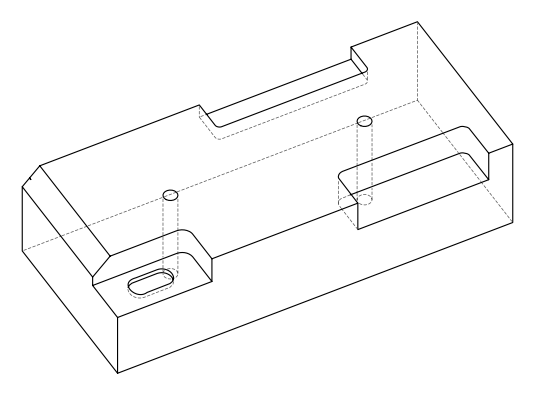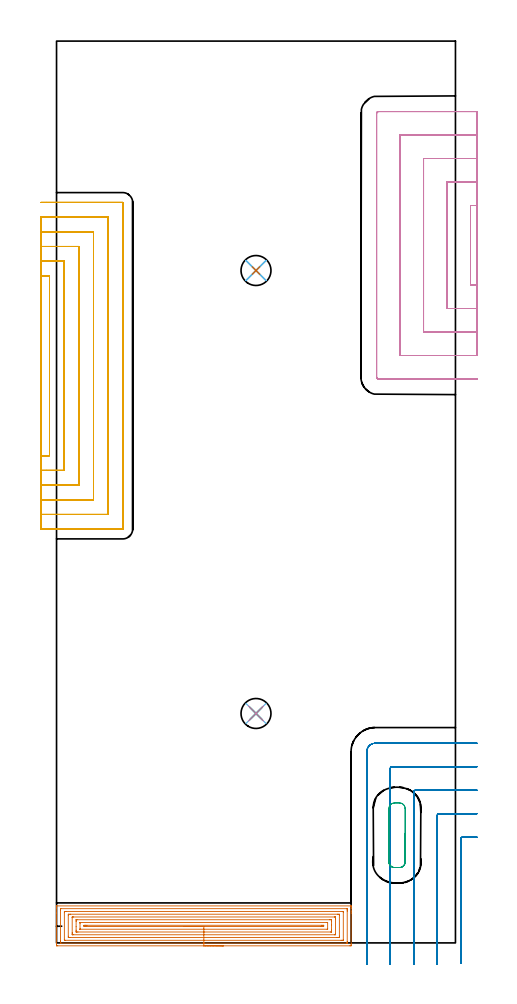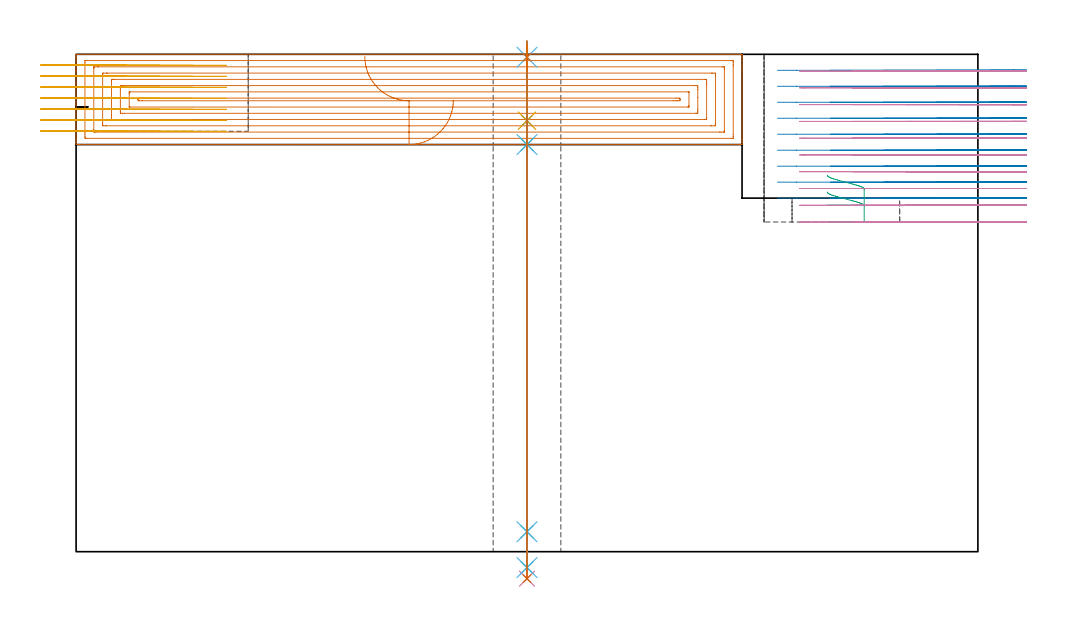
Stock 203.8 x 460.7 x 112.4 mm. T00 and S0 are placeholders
(PLAN: 13 operations, 9 tool changes, 87.4 min)
(1 AREA_MILL | FG_CHAMFER_SURFACE | UGT0205_001 | 9.87 min | 32965 mm3)
(2 MILL_CORNER_NOTCH_RECTANGULAR | CORNER_NOTCH_RECTANGULAR | NXT0201_012 | Follow Part, ap 4, ae 75% | 12.07 min | 187865 mm3)
(3 MILL_RECTANGULAR_POCKET | POCKET_RECTANGULAR_STRAIGHT | NXT0201_012 | Follow Part, ap 4, ae 75% | 0.53 min | 5872 mm3)
(4 MILL_SLOT | SLOT_PARTIAL_RECTANGULAR | NXT0201_012 | Follow Part, ap 4, ae 75% | 29.16 min | 278102 mm3)
(5 MILL_SLOT_1 | SLOT_PARTIAL_RECTANGULAR_1 | NXT0201_013 | Follow Part, ap 2.5, ae 75% | 33.46 min | 119510 mm3)
(6 SPOT_DRILL | STEP1HOLE | NXT0321_9005460120000 | 0.03 min | 16 mm3)
(7 SPOT_DRILL_1 | STEP1HOLE_1 | NXT0321_9005460120000 | 0.03 min | 11 mm3)
(8 DRILL_BLIND_HOLE_INTO_CENTER | STEP1HOLE | NXT0301_127 | 0.07 min | 1088 mm3)
(9 GUN_DRILL_THROUGH_HOLE | STEP1HOLE | UGT0307_006 | 0.55 min | 6229 mm3)
(10 DRILL_TO_ENLARGE_THROUGH_HOLE | STEP1HOLE | UGT0301_283 | 0.48 min | 13297 mm3)
(11 DRILL_BLIND_HOLE_INTO_CENTER_1 | STEP1HOLE_1 | NXT0301_127 | 0.07 min | 1067 mm3)
(12 GUN_DRILL_THROUGH_HOLE_1 | STEP1HOLE_1 | UGT0307_006 | 0.55 min | 6198 mm3)
(13 DRILL_TO_ENLARGE_THROUGH_HOLE_1 | STEP1HOLE_1 | UGT0301_283 | 0.48 min | 13299 mm3)
(TOOL UGT0205_001 | Chamfer Mill 20 x 3 x 45 deg. | D20 FL50 Z2)
(TOOL NXT0201_012 | ENDMILL 16mm [2P460-1600-NA 1630] | D16 FL38 Z6)
(TOOL NXT0201_013 | ENDMILL 10mm | D10 FL30 Z4)
(TOOL NXT0321_9005460120000 | NC Spot Drill, 142deg, 12mm, Carbide, Uncoated | D12 PA142 FL30 Z2)
(TOOL NXT0301_127 | Carbide Drill 10mm [861.1-1000-030A1-GP GC34] | D10 PA150 FL31.2 Z2)
(TOOL UGT0307_006 | Gun Drill 9 mm | D9 PA130 FL24 Z1)
(TOOL UGT0301_283 | Twist Drill 15.3 mm | D15.3 PA118 FL120 Z2)
(OP 1 AREA_MILL)
G17 G21 G94 G90
T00 M6
G54
G17 G0 G90 X85.25 Y-1.5 S1061 M3
G43 Z122.4 H0
Z102.
G94 G1 X85.212 Z101.128 F250.
X85.098 Z100.264
X84.909 Z99.412
X84.647 Z98.58
X84.313 Z97.774
X83.91 Z97.
X83.441 Z96.264
X82.91 Z95.572
X82.321 Z94.929
X81.678 Z94.34
X80.986 Z93.808
X80.25 Z93.34
X79.476 Z92.937
X78.67 Z92.603
X77.838 Z92.341
X76.986 Z92.152
X76.122 Z92.038
X75.25 Z92.
X0.623
X0.142 Y-1.495 Z92.003
X0.009 Y-1.492 Z92.006
X0.004 Y-1.019 Z92.478
X0. Y-0.403 Z93.095
Y15.152 Z108.648
Y17.536 Z111.031
Y18.233 Z111.733
Y18.521 Z112.02
X0.007 Y18.885 Z112.376
X0.009 Y18.897 Z112.388
X0.176 Y18.9 Z112.4
X150.323
X150.491 Y18.897 Z112.388
X150.493 Y18.885 Z112.376
X150.5 Y18.52 Z112.02
Y18.233 Z111.733
Y17.536 Z111.031
Y16.303 Z109.8
Y15.768 Z109.263
Y15.152 Z108.648
Y-0.403 Z93.094
X150.495 Y-1.019 Z92.478
X150.491 Y-1.492 Z92.006
X150.358 Y-1.495 Z92.003
X149.877 Y-1.5 Z92.
X75.25
Y-0.086 Z93.414
X2.36 Y-0.085 Z93.415
X2.021 Y-0.079 Z93.421
X2.01 Y0.031 Z93.531
X2.003 Y0.268 Z93.768
X2.001 Y0.748 Z94.248
X2. Y1.154 Z94.654
Y16.652 Z110.152
X2.001 Y17.057 Z110.557
X2.009 Y17.463 Z110.963
X2.012 Y17.48 Z110.98
X2.017 Y17.482 Z110.982
X2.042 Y17.484 Z110.984
X2.095 Y17.485 Z110.985
X2.2 Y17.486 Z110.986
X148.14 Y17.485 Z110.985
X148.479 Y17.479 Z110.979
X148.49 Y17.369 Z110.869
X148.497 Y17.132 Z110.632
X148.499 Y16.652 Z110.152
X148.5 Y16.246 Z109.746
Y0.748 Z94.248
X148.499 Y0.343 Z93.843
X148.491 Y-0.064 Z93.436
X148.488 Y-0.08 Z93.42
X148.483 Y-0.082 Z93.418
X148.458 Y-0.084 Z93.416
X148.405 Y-0.085 Z93.415
X148.3 Y-0.086 Z93.414
X75.25
Y1.328 Z94.828
X4.504 Y1.329 Z94.829
X4.198 Y1.331 Z94.831
X4.096 Y1.332 Z94.832
X4.023 Y1.335 Z94.835
X4.01 Y1.436 Z94.936
X4.004 Y1.632 Z95.132
X4.001 Y1.827 Z95.327
Y15.768 Z109.268
X4.003 Y15.962 Z109.462
X4.01 Y16.029 Z109.529
X4.016 Y16.065 Z109.565
X4.046 Y16.066 Z109.566
X4.198 Y16.069 Z109.569
X4.786 Y16.071 Z109.571
X5.092
X145.996
X146.302 Y16.069 Z109.569
X146.404 Y16.068 Z109.568
X146.477 Y16.065 Z109.565
X146.49 Y15.964 Z109.464
X146.495 Y15.768 Z109.268
X146.499 Y15.573 Z109.073
Y1.632 Z95.132
X146.497 Y1.438 Z94.938
X146.49 Y1.371 Z94.871
X146.484 Y1.335 Z94.835
X146.454 Y1.334 Z94.834
X146.302 Y1.331 Z94.831
X145.714 Y1.329 Z94.829
X145.408 Y1.328 Z94.828
X75.25
Y2.743 Z96.243
X6.879
X6.648 Y2.744 Z96.244
X6.127 Y2.75 Z96.25
X6.01 Y2.756 Z96.256
X6.006 Y2.961 Z96.461
X6. Y3.385 Z96.885
Y13.987 Z107.487
X6.006 Y14.436 Z107.936
X6.01 Y14.646 Z108.146
X6.223 Y14.651 Z108.151
X6.879 Y14.656 Z108.156
X7.11 Y14.657 Z108.157
X143.621
X143.852 Y14.656 Z108.156
X144.373 Y14.65 Z108.15
X144.49 Y14.644 Z108.144
X144.494 Y14.439 Z107.939
X144.5 Y14.016 Z107.516
Y3.413 Z96.913
X144.494 Y2.964 Z96.464
X144.49 Y2.753 Z96.253
X144.277 Y2.749 Z96.249
X143.621 Y2.744 Z96.244
X143.39 Y2.743 Z96.243
X75.25
Y4.157 Z97.657
X8.54
X8.287 Y4.159 Z97.659
X8.118 Y4.163 Z97.663
X8.009 Y4.167 Z97.667
X8.007 Y4.189 Z97.689
X8.003 Y4.282 Z97.782
X8. Y4.941 Z98.441
Y5.166 Z98.666
Y12.893 Z106.393
X8.003 Y13.118 Z106.618
X8.006 Y13.2 Z106.7
X8.009 Y13.234 Z106.734
X8.16 Y13.238 Z106.738
X8.413 Y13.242 Z106.742
X8.54 Y13.243 Z106.743
X141.96
X142.213 Y13.241 Z106.741
X142.382 Y13.237 Z106.737
X142.491 Y13.233 Z106.733
X142.493 Y13.211 Z106.711
X142.496 Y13.118 Z106.618
X142.5 Y12.459 Z105.959
Y12.234 Z105.734
Y4.507 Z98.007
X142.497 Y4.282 Z97.782
X142.494 Y4.2 Z97.7
X142.491 Y4.166 Z97.666
X142.34 Y4.162 Z97.662
X142.087 Y4.158 Z97.658
X141.96 Y4.157 Z97.657
X75.25
Y5.571 Z99.071
X10.938
X10.454 Y5.573 Z99.073
X10.039 Y5.577 Z99.077
X10.01 Y5.579 Z99.079
X10.004 Y5.611 Z99.111
X10.001 Y6.049 Z99.549
X10. Y6.498 Z99.998
Y8.266 Z101.766
Y10.916 Z104.416
X10.002 Y11.351 Z104.851
X10.006 Y11.794 Z105.294
X10.011 Y11.822 Z105.322
X10.032 Y11.824 Z105.324
X10.092 Y11.827 Z105.327
X10.213 Y11.828 Z105.328
X10.454 Y11.829 Z105.329
X139.562
X140.046 Y11.827 Z105.327
X140.461 Y11.823 Z105.323
X140.49 Y11.821 Z105.321
X140.496 Y11.789 Z105.289
X140.499 Y11.351 Z104.851
X140.5 Y10.902 Z104.402
Y9.134 Z102.634
Y6.484 Z99.984
X140.498 Y6.049 Z99.549
X140.494 Y5.606 Z99.106
X140.489 Y5.578 Z99.078
X140.468 Y5.576 Z99.076
X140.408 Y5.573 Z99.073
X140.287 Y5.572 Z99.072
X140.046 Y5.571 Z99.071
X75.25
Y6.985 Z100.485
X12.188 Y6.986 Z100.486
X12.047 Y6.99 Z100.49
X12.017 Y6.992 Z100.492
X12.01 Y7.007 Z100.507
X12.003 Y7.033 Z100.533
X12.001 Y7.06 Z100.56
Y10.062 Z103.562
X12.003 Y10.221 Z103.721
X12.009 Y10.348 Z103.848
X12.015 Y10.409 Z103.909
X12.033 Y10.41 Z103.91
X12.242 Y10.414 Z103.914
X138.312
X138.453 Y10.41 Z103.91
X138.483 Y10.408 Z103.908
X138.49 Y10.393 Z103.893
X138.497 Y10.367 Z103.867
X138.499 Y10.34 Z103.84
Y7.338 Z100.838
X138.497 Y7.179 Z100.679
X138.491 Y7.052 Z100.552
X138.485 Y6.991 Z100.491
X138.467 Y6.99 Z100.49
X138.258 Y6.986 Z100.486
X75.25 Y6.985 Z100.485
Y8.4 Z101.9
X14.923
X14.33 Y8.402 Z101.902
X14.029 Y8.407 Z101.907
X14.003 Y8.7 Z102.2
X14.002 Y8.727 Z102.227
X14.029 Y8.993 Z102.493
X14.621 Y8.999 Z102.499
X14.923 Y9. Z102.5
X15.513
X135.577
X136.17 Y8.998 Z102.498
X136.471 Y8.993 Z102.493
X136.497 Y8.7 Z102.2
X136.498 Y8.673 Z102.173
X136.471 Y8.407 Z101.907
X135.879 Y8.401 Z101.901
X135.577 Y8.4 Z101.9
X134.987 Y8.399 Z101.899
X75.25 Y8.4 Z101.9
X74.378 Z101.938
X73.513 Z102.051
X72.662 Z102.24
X71.83 Z102.503
X71.024 Z102.836
X70.25 Z103.239
X69.514 Z103.708
X68.822 Z104.239
X68.179 Z104.828
X67.59 Z105.472
X67.058 Z106.164
X66.59 Z106.9
X66.187 Z107.673
X65.853 Z108.479
X65.591 Z109.311
X65.402 Z110.163
X65.288 Z111.028
X65.25 Z111.9
G0 Z122.4
M5
M2
(OP 2 MILL_CORNER_NOTCH_RECTANGULAR)
G17 G21 G94 G90
T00 M6
G54
G17 G0 G90 X214.8 Y54. S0 M3
G43 Z122.4 H1
Z108.789
G94 G1 X211.8 F250.
X207.295 F500.
G3 X206.5 Y53.205 R0.8
G1 Y-7.531
Y-10.531 F250.
G0 Z122.4
X214.8 Y66.
Z108.789
G1 X211.8
X195.295 F500.
G3 X194.5 Y65.205 R0.8
G1 Y-7.746
X194.499 Y-8.
X194.478 Y-11. F250.
G0 Z122.4
X214.8 Y78.
Z108.789
G1 X211.8
X183.295 F500.
G3 X182.5 Y77.205 R0.8
G1 Y-7.746
G2 X182.499 Y-8. R24.
G1 X182.467 Y-11. F250.
G0 Z122.4
X214.8 Y90.
Z108.789
G1 X211.8
X171.296 F500.
G3 X170.5 Y89.204 R0.8
G1 Y-7.746
G2 X170.497 Y-8. R12.
G1 X170.434 Y-10.999 F250.
G0 Z122.4
X214.8 Y102.
Z108.789
G1 X211.8
X162.8 F500.
G3 X158.5 Y97.7 R4.3
G1 Y-7.746
Y-10.746 F250.
G0 Z122.4
X214.8 Y54.
Z105.178
G1 X211.8
X207.295 F500.
G3 X206.5 Y53.205 R0.8
G1 Y-7.531
Y-10.531 F250.
G0 Z122.4
X214.8 Y66.
Z105.178
G1 X211.8
X195.295 F500.
G3 X194.5 Y65.205 R0.8
G1 Y-7.746
X194.499 Y-8.
X194.478 Y-11. F250.
G0 Z122.4
X214.8 Y78.
Z105.178
G1 X211.8
X183.295 F500.
G3 X182.5 Y77.205 R0.8
G1 Y-7.746
G2 X182.499 Y-8. R24.
G1 X182.467 Y-11. F250.
G0 Z122.4
X214.8 Y90.
Z105.178
G1 X211.8
X171.296 F500.
G3 X170.5 Y89.205 R0.8
G1 Y-7.746
G2 X170.497 Y-8. R12.
G1 X170.434 Y-10.999 F250.
G0 Z122.4
X214.8 Y102.
Z105.178
G1 X211.8
X162.8 F500.
G3 X158.5 Y97.7 R4.3
G1 Y-7.746
Y-10.746 F250.
G0 Z122.4
X214.8 Y54.
Z101.567
G1 X211.8
X207.295 F500.
G3 X206.5 Y53.205 R0.8
G1 Y-7.531
Y-10.531 F250.
G0 Z122.4
X214.8 Y66.
Z101.567
G1 X211.8
X195.295 F500.
G3 X194.5 Y65.205 R0.8
G1 Y-7.746
X194.499 Y-8.
X194.478 Y-11. F250.
G0 Z122.4
X214.8 Y78.
Z101.567
G1 X211.8
X183.295 F500.
G3 X182.5 Y77.205 R0.8
G1 Y-7.746
G2 X182.499 Y-8. R24.
G1 X182.467 Y-11. F250.
G0 Z122.4
X214.8 Y90.
Z101.567
G1 X211.8
X171.296 F500.
G3 X170.5 Y89.204 R0.8
G1 Y-7.746
G2 X170.497 Y-8. R12.
G1 X170.434 Y-10.999 F250.
G0 Z122.4
X214.8 Y102.
Z101.567
G1 X211.8
X162.8 F500.
G3 X158.5 Y97.7 R4.3
G1 Y-7.746
Y-10.746 F250.
G0 Z122.4
X214.8 Y54.
Z97.956
G1 X211.8
X207.295 F500.
G3 X206.5 Y53.205 R0.8
G1 Y-7.531
Y-10.531 F250.
G0 Z122.4
X214.8 Y66.
Z97.956
G1 X211.8
X195.295 F500.
G3 X194.5 Y65.205 R0.8
G1 Y-8.
Y-11. F250.
G0 Z122.4
X214.8 Y78.
Z97.956
G1 X211.8
X183.295 F500.
G3 X182.5 Y77.205 R0.8
G1 Y-8.
Y-11. F250.
G0 Z122.4
X214.8 Y90.
Z97.956
G1 X211.8
X171.296 F500.
G3 X170.5 Y89.204 R0.8
G1 Y-8.
Y-11. F250.
G0 Z122.4
X214.8 Y102.
Z97.956
G1 X211.8
X162.8 F500.
G3 X158.5 Y97.7 R4.3
G1 Y-8.
Y-11. F250.
G0 Z122.4
X214.8 Y54.
Z94.344
G1 X211.8
X207.295 F500.
G3 X206.5 Y53.205 R0.8
G1 Y-7.531
Y-10.531 F250.
G0 Z122.4
X214.8 Y66.
Z94.344
G1 X211.8
X195.295 F500.
G3 X194.5 Y65.205 R0.8
G1 Y-8.
Y-11. F250.
G0 Z122.4
X214.8 Y78.
Z94.344
G1 X211.8
X183.295 F500.
G3 X182.5 Y77.205 R0.8
G1 Y-8.
Y-11. F250.
G0 Z122.4
X214.8 Y90.
Z94.344
G1 X211.8
X171.296 F500.
G3 X170.5 Y89.204 R0.8
G1 Y-8.
Y-11. F250.
G0 Z122.4
X214.8 Y102.
Z94.344
G1 X211.8
X162.8 F500.
G3 X158.5 Y97.7 R4.3
G1 Y-8.
Y-11. F250.
G0 Z122.4
X214.8 Y54.
Z90.733
G1 X211.8
X207.295 F500.
G3 X206.5 Y53.205 R0.8
G1 Y-7.531
Y-10.531 F250.
G0 Z122.4
X214.8 Y66.
Z90.733
G1 X211.8
X195.295 F500.
G3 X194.5 Y65.205 R0.8
G1 Y-8.
Y-11. F250.
G0 Z122.4
X214.8 Y78.
Z90.733
G1 X211.8
X183.295 F500.
G3 X182.5 Y77.205 R0.8
G1 Y-8.
Y-11. F250.
G0 Z122.4
X214.8 Y90.
Z90.733
G1 X211.8
X171.296 F500.
G3 X170.5 Y89.204 R0.8
G1 Y-8.
Y-11. F250.
G0 Z122.4
X214.8 Y102.
Z90.733
G1 X211.8
X162.8 F500.
G3 X158.5 Y97.7 R4.3
G1 Y-8.
Y-11. F250.
G0 Z122.4
X214.8 Y54.
Z87.122
G1 X211.8
X207.295 F500.
G3 X206.5 Y53.205 R0.8
G1 Y-7.531
Y-10.531 F250.
G0 Z122.4
X214.8 Y66.
Z87.122
G1 X211.8
X195.295 F500.
G3 X194.5 Y65.205 R0.8
G1 Y-8.
Y-11. F250.
G0 Z122.4
X214.8 Y78.
Z87.122
G1 X211.8
X183.295 F500.
G3 X182.5 Y77.205 R0.8
G1 Y-8.
Y-11. F250.
G0 Z122.4
X214.8 Y90.
Z87.122
G1 X211.8
X171.296 F500.
G3 X170.5 Y89.204 R0.8
G1 Y-8.
Y-11. F250.
G0 Z122.4
X214.8 Y102.
Z87.122
G1 X211.8
X162.8 F500.
G3 X158.5 Y97.7 R4.3
G1 Y-8.
Y-11. F250.
G0 Z122.4
X214.8 Y54.
Z83.511
G1 X211.8
X207.295 F500.
G3 X206.5 Y53.205 R0.8
G1 Y-7.531
Y-10.531 F250.
G0 Z122.4
X214.8 Y66.
Z83.511
G1 X211.8
X195.295 F500.
G3 X194.5 Y65.205 R0.8
G1 Y-8.
Y-11. F250.
G0 Z122.4
X214.8 Y78.
Z83.511
G1 X211.8
X183.295 F500.
G3 X182.5 Y77.205 R0.8
G1 Y-8.
Y-11. F250.
G0 Z122.4
X214.8 Y90.
Z83.511
G1 X211.8
X171.296 F500.
G3 X170.5 Y89.204 R0.8
G1 Y-8.
Y-11. F250.
G0 Z122.4
X214.8 Y102.
Z83.511
G1 X211.8
X162.8 F500.
G3 X158.5 Y97.7 R4.3
G1 Y-8.
Y-11. F250.
G0 Z122.4
X214.8 Y54.
Z79.9
G1 X211.8
X207.295 F500.
G3 X206.5 Y53.205 R0.8
G1 Y-7.531
Y-10.531 F250.
G0 Z122.4
X214.8 Y66.
Z79.9
G1 X211.8
X195.295 F500.
G3 X194.5 Y65.205 R0.8
G1 Y-8.
Y-11. F250.
G0 Z122.4
X214.8 Y78.
Z79.9
G1 X211.8
X183.295 F500.
G3 X182.5 Y77.205 R0.8
G1 Y-8.
Y-11. F250.
G0 Z122.4
X214.8 Y90.
Z79.9
G1 X211.8
X171.296 F500.
G3 X170.5 Y89.204 R0.8
G1 Y-8.
Y-11. F250.
G0 Z122.4
X214.8 Y102.
Z79.9
G1 X211.8
X162.8 F500.
G3 X158.5 Y97.7 R4.3
G1 Y-8.
Y-11. F250.
G0 Z122.4
M5
M2
(OP 3 MILL_RECTANGULAR_POCKET)
G17 G21 G94 G90
T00 M6
G54
G17 G0 G90 X169.8 Y41.524 S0 M3
G43 Z122.4 H1
Z85.08
G94 G1 Y41.23 Z85.001 F250.
X169.865 Y40.766 Z84.876
X170.004 Y40.318 Z84.75
X170.213 Y39.899 Z84.624
X170.487 Y39.518 Z84.499
X170.818 Y39.187 Z84.373
X171.199 Y38.913 Z84.248
X171.618 Y38.704 Z84.122
X172.066 Y38.565 Z83.997
X172.53 Y38.5 Z83.871
X175.37 Z83.11
X175.834 Y38.565 Z82.984
X176.282 Y38.704 Z82.859
X176.701 Y38.913 Z82.733
X177.082 Y39.187 Z82.608
X177.413 Y39.518 Z82.482
X177.687 Y39.899 Z82.356
X177.896 Y40.318 Z82.231
X178.035 Y40.766 Z82.105
X178.1 Y41.23 Z81.98
Y41.4 Z81.934
Y55. Z78.29
Y68.6 F500.
G3 X175.2 Y71.5 R2.9
G1 X172.7
G3 X169.8 Y68.6 R2.9
G1 Y41.4
G3 X172.7 Y38.5 R2.9
G1 X175.2
G3 X178.1 Y41.4 R2.9
G1 Y55.
Y56.
G0 X169.8 Y41.524 Z81.29
G1 Y41.23 Z81.211 F250.
X169.865 Y40.766 Z81.086
X170.004 Y40.318 Z80.96
X170.213 Y39.899 Z80.834
X170.487 Y39.518 Z80.709
X170.818 Y39.187 Z80.583
X171.199 Y38.913 Z80.458
X171.618 Y38.704 Z80.332
X172.066 Y38.565 Z80.207
X172.53 Y38.5 Z80.081
X175.37 Z79.32
X175.834 Y38.565 Z79.194
X176.282 Y38.704 Z79.069
X176.701 Y38.913 Z78.943
X177.082 Y39.187 Z78.818
X177.413 Y39.518 Z78.692
X177.687 Y39.899 Z78.566
X177.896 Y40.318 Z78.441
X178.035 Y40.766 Z78.315
X178.1 Y41.23 Z78.19
Y41.4 Z78.144
Y55. Z74.5
Y68.6 F500.
G3 X175.2 Y71.5 R2.9
G1 X172.7
G3 X169.8 Y68.6 R2.9
G1 Y41.4
G3 X172.7 Y38.5 R2.9
G1 X175.2
G3 X178.1 Y41.4 R2.9
G1 Y55.
Y56.
G0 Z122.4
M5
M2
(OP 4 MILL_SLOT)
G17 G21 G94 G90
T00 M6
G54
G17 G0 G90 X214.8 Y376.699 S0 M3
G43 Z122.4 H1
Z108.61
G94 G1 X211.8 F250.
G2 X211.5 Y376.7 R48. F500.
G1 Y336.1
G2 X211.8 Y336.101 R48.
G1 X214.8 F250.
Y388.7
X211.8
X199.5 F500.
Y324.1
X211.8
X214.8 F250.
Y400.7
X211.8
X187.5 F500.
Y312.1
X211.8
X214.8 F250.
Y412.7
X211.8
X175.5 F500.
Y300.1
X211.8
X214.8 F250.
Y424.7
X211.8
X164.5 F500.
G3 X163.5 Y423.7 R1.
G1 Y289.1
G3 X164.5 Y288.1 R1.
G1 X211.8
X214.8 F250.
G0 Y376.699 Z104.82
G1 X211.8
G2 X211.5 Y376.7 R48. F500.
G1 Y336.1
G2 X211.8 Y336.101 R48.
G1 X214.8 F250.
Y388.7
X211.8
X199.5 F500.
Y324.1
X211.8
X214.8 F250.
Y400.7
X211.8
X187.5 F500.
Y312.1
X211.8
X214.8 F250.
Y412.7
X211.8
X175.5 F500.
Y300.1
X211.8
X214.8 F250.
Y424.7
X211.8
X164.5 F500.
G3 X163.5 Y423.7 R1.
G1 Y289.1
G3 X164.5 Y288.1 R1.
G1 X211.8
X214.8 F250.
G0 Y376.699 Z101.03
G1 X211.8
G2 X211.5 Y376.7 R48. F500.
G1 Y336.1
G2 X211.8 Y336.101 R48.
G1 X214.8 F250.
Y388.7
X211.8
X199.5 F500.
Y324.1
X211.8
X214.8 F250.
Y400.7
X211.8
X187.5 F500.
Y312.1
X211.8
X214.8 F250.
Y412.7
X211.8
X175.5 F500.
Y300.1
X211.8
X214.8 F250.
Y424.7
X211.8
X164.5 F500.
G3 X163.5 Y423.7 R1.
G1 Y289.1
G3 X164.5 Y288.1 R1.
G1 X211.8
X214.8 F250.
G0 Y376.699 Z97.24
G1 X211.8
G2 X211.5 Y376.7 R48. F500.
G1 Y336.1
G2 X211.8 Y336.101 R48.
G1 X214.8 F250.
Y388.7
X211.8
X199.5 F500.
Y324.1
X211.8
X214.8 F250.
Y400.7
X211.8
X187.5 F500.
Y312.1
X211.8
X214.8 F250.
Y412.7
X211.8
X175.5 F500.
Y300.1
X211.8
X214.8 F250.
Y424.7
X211.8
X164.5 F500.
G3 X163.5 Y423.7 R1.
G1 Y289.1
G3 X164.5 Y288.1 R1.
G1 X211.8
X214.8 F250.
G0 Y376.699 Z93.45
G1 X211.8
G2 X211.5 Y376.7 R48. F500.
G1 Y336.1
G2 X211.8 Y336.101 R48.
G1 X214.8 F250.
Y388.7
X211.8
X199.5 F500.
Y324.1
X211.8
X214.8 F250.
Y400.7
X211.8
X187.5 F500.
Y312.1
X211.8
X214.8 F250.
Y412.7
X211.8
X175.5 F500.
Y300.1
X211.8
X214.8 F250.
Y424.7
X211.8
X164.5 F500.
G3 X163.5 Y423.7 R1.
G1 Y289.1
G3 X164.5 Y288.1 R1.
G1 X211.8
X214.8 F250.
G0 Y376.699 Z89.66
G1 X211.8
G2 X211.5 Y376.7 R48. F500.
G1 Y336.1
G2 X211.8 Y336.101 R48.
G1 X214.8 F250.
Y388.7
X211.8
X199.5 F500.
Y324.1
X211.8
X214.8 F250.
Y400.7
X211.8
X187.5 F500.
Y312.1
X211.8
X214.8 F250.
Y412.7
X211.8
X175.5 F500.
Y300.1
X211.8
X214.8 F250.
Y424.7
X211.8
X164.5 F500.
G3 X163.5 Y423.7 R1.
G1 Y289.1
G3 X164.5 Y288.1 R1.
G1 X211.8
X214.8 F250.
G0 Y376.699 Z85.87
G1 X211.8
G2 X211.5 Y376.7 R48. F500.
G1 Y336.1
G2 X211.8 Y336.101 R48.
G1 X214.8 F250.
Y388.7
X211.8
X199.5 F500.
Y324.1
X211.8
X214.8 F250.
Y400.7
X211.8
X187.5 F500.
Y312.1
X211.8
X214.8 F250.
Y412.7
X211.8
X175.5 F500.
Y300.1
X211.8
X214.8 F250.
Y424.7
X211.8
X164.5 F500.
G3 X163.5 Y423.7 R1.
G1 Y289.1
G3 X164.5 Y288.1 R1.
G1 X211.8
X214.8 F250.
G0 Y376.699 Z82.08
G1 X211.8
G2 X211.5 Y376.7 R48. F500.
G1 Y336.1
G2 X211.8 Y336.101 R48.
G1 X214.8 F250.
Y388.7
X211.8
X199.5 F500.
Y324.1
X211.8
X214.8 F250.
Y400.7
X211.8
X187.5 F500.
Y312.1
X211.8
X214.8 F250.
Y412.7
X211.8
X175.5 F500.
Y300.1
X211.8
X214.8 F250.
Y424.7
X211.8
X164.5 F500.
G3 X163.5 Y423.7 R1.
G1 Y289.1
G3 X164.5 Y288.1 R1.
G1 X211.8
X214.8 F250.
G0 Y376.699 Z78.29
G1 X211.8
G2 X211.5 Y376.7 R48. F500.
G1 Y336.1
G2 X211.8 Y336.101 R48.
G1 X214.8 F250.
Y388.7
X211.8
X199.5 F500.
Y324.1
X211.8
X214.8 F250.
Y400.7
X211.8
X187.5 F500.
Y312.1
X211.8
X214.8 F250.
Y412.7
X211.8
X175.5 F500.
Y300.1
X211.8
X214.8 F250.
Y424.7
X211.8
X164.5 F500.
G3 X163.5 Y423.7 R1.
G1 Y289.1
G3 X164.5 Y288.1 R1.
G1 X211.8
X214.8 F250.
G0 Y376.699 Z74.5
G1 X211.8
G2 X211.5 Y376.7 R48. F500.
G1 Y336.1
G2 X211.8 Y336.101 R48.
G1 X214.8 F250.
Y388.7
X211.8
X199.5 F500.
Y324.1
X211.8
X214.8 F250.
Y400.7
X211.8
X187.5 F500.
Y312.1
X211.8
X214.8 F250.
Y412.7
X211.8
X175.5 F500.
Y300.1
X211.8
X214.8 F250.
Y424.7
X211.8
X164.5 F500.
G3 X163.5 Y423.7 R1.
G1 Y289.1
G3 X164.5 Y288.1 R1.
G1 X211.8
X214.8 F250.
G0 Z122.4
M5
M2
(OP 5 MILL_SLOT_1)
G17 G21 G94 G90
T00 M6
G54
G17 G0 G90 X-8. Y248.9 S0 M3
G43 Z122.4 H0
Z109.914
G94 G1 X-5. F250.
X-3.6 F500.
Y340.8
X-5.
X-8. F250.
Y241.4
X-5.
X3.9 F500.
Y348.3
X-5.
X-8. F250.
Y233.9
X-5.
X11.4 F500.
Y355.8
X-5.
X-8. F250.
Y226.4
X-5.
X18.9 F500.
Y363.3
X-5.
X-8. F250.
Y218.9
X-5.
X26.4 F500.
Y370.8
X-5.
X-8. F250.
Y211.4
X-5.
X33.8 F500.
X33.855 Y211.405
X33.895 Y211.445
X33.9 Y211.5
Y378.2
X33.895 Y378.255
X33.855 Y378.295
X33.8 Y378.3
X-5.
X-8. F250.
G0 Y248.9 Z107.429
G1 X-5.
X-3.6 F500.
Y340.8
X-5.
X-8. F250.
Y241.4
X-5.
X3.9 F500.
Y348.3
X-5.
X-8. F250.
Y233.9
X-5.
X11.4 F500.
Y355.8
X-5.
X-8. F250.
Y226.4
X-5.
X18.9 F500.
Y363.3
X-5.
X-8. F250.
Y218.9
X-5.
X26.4 F500.
Y370.8
X-5.
X-8. F250.
Y211.4
X-5.
X33.8 F500.
X33.855 Y211.405
X33.895 Y211.445
X33.9 Y211.5
Y378.2
X33.895 Y378.255
X33.855 Y378.295
X33.8 Y378.3
X-5.
X-8. F250.
G0 Y248.9 Z104.943
G1 X-5.
X-3.6 F500.
Y340.8
X-5.
X-8. F250.
Y241.4
X-5.
X3.9 F500.
Y348.3
X-5.
X-8. F250.
Y233.9
X-5.
X11.4 F500.
Y355.8
X-5.
X-8. F250.
Y226.4
X-5.
X18.9 F500.
Y363.3
X-5.
X-8. F250.
Y218.9
X-5.
X26.4 F500.
Y370.8
X-5.
X-8. F250.
Y211.4
X-5.
X33.8 F500.
X33.855 Y211.405
X33.895 Y211.445
X33.9 Y211.5
Y378.2
X33.895 Y378.255
X33.855 Y378.295
X33.8 Y378.3
X-5.
X-8. F250.
G0 Y248.9 Z102.457
G1 X-5.
X-3.6 F500.
Y340.8
X-5.
X-8. F250.
Y241.4
X-5.
X3.9 F500.
Y348.3
X-5.
X-8. F250.
Y233.9
X-5.
X11.4 F500.
Y355.8
X-5.
X-8. F250.
Y226.4
X-5.
X18.9 F500.
Y363.3
X-5.
X-8. F250.
Y218.9
X-5.
X26.4 F500.
Y370.8
X-5.
X-8. F250.
Y211.4
X-5.
X33.8 F500.
X33.855 Y211.405
X33.895 Y211.445
X33.9 Y211.5
Y378.2
X33.895 Y378.255
X33.855 Y378.295
X33.8 Y378.3
X-5.
X-8. F250.
G0 Y248.9 Z99.971
G1 X-5.
X-3.6 F500.
Y340.8
X-5.
X-8. F250.
Y241.4
X-5.
X3.9 F500.
Y348.3
X-5.
X-8. F250.
Y233.9
X-5.
X11.4 F500.
Y355.8
X-5.
X-8. F250.
Y226.4
X-5.
X18.9 F500.
Y363.3
X-5.
X-8. F250.
Y218.9
X-5.
X26.4 F500.
Y370.8
X-5.
X-8. F250.
Y211.4
X-5.
X33.8 F500.
X33.855 Y211.405
X33.895 Y211.445
X33.9 Y211.5
Y378.2
X33.895 Y378.255
X33.855 Y378.295
X33.8 Y378.3
X-5.
X-8. F250.
G0 Y248.9 Z97.486
G1 X-5.
X-3.6 F500.
Y340.8
X-5.
X-8. F250.
Y241.4
X-5.
X3.9 F500.
Y348.3
X-5.
X-8. F250.
Y233.9
X-5.
X11.4 F500.
Y355.8
X-5.
X-8. F250.
Y226.4
X-5.
X18.9 F500.
Y363.3
X-5.
X-8. F250.
Y218.9
X-5.
X26.4 F500.
Y370.8
X-5.
X-8. F250.
Y211.4
X-5.
X33.8 F500.
X33.855 Y211.405
X33.895 Y211.445
X33.9 Y211.5
Y378.2
X33.895 Y378.255
X33.855 Y378.295
X33.8 Y378.3
X-5.
X-8. F250.
G0 Y248.9 Z95.
G1 X-5.
X-3.6 F500.
Y340.8
X-5.
X-8. F250.
Y241.4
X-5.
X3.9 F500.
Y348.3
X-5.
X-8. F250.
Y233.9
X-5.
X11.4 F500.
Y355.8
X-5.
X-8. F250.
Y226.4
X-5.
X18.9 F500.
Y363.3
X-5.
X-8. F250.
Y218.9
X-5.
X26.4 F500.
Y370.8
X-5.
X-8. F250.
Y211.4
X-5.
X33.8 F500.
X33.855 Y211.405
X33.895 Y211.445
X33.9 Y211.5
Y378.2
X33.895 Y378.255
X33.855 Y378.295
X33.8 Y378.3
X-5.
X-8. F250.
G0 Z122.4
M5
M2
(OP 6 SPOT_DRILL)
G17 G21 G94 G90
T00 M6
G54
G17 G0 G90 X101.9 Y117.2 S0 M3
G43 Z122.4 H0
G94 G81 G98 Z111.741 F250. R115.4
G80
M5
M2
(OP 7 SPOT_DRILL_1)
G17 G21 G94 G90
T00 M6
G54
G17 G0 G90 X101.9 Y343.5 S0 M3
G43 Z122.4 H0
G94 G81 G98 Z111.741 F250. R115.4
G80
M5
M2
(OP 8 DRILL_BLIND_HOLE_INTO_CENTER)
G17 G21 G94 G90
T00 M6
G54
G17 G0 G90 X101.9 Y117.2 S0 M3
G43 Z122.4 H1
G94 G81 G98 Z97.4 F250. R114.4
G80
M5
M2
(OP 9 GUN_DRILL_THROUGH_HOLE)
G17 G21 G94 G90
T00 M6
G54
G17 G0 G90 X101.9 Y117.2 M8
G43 Z122.4 H0
Z108.36
S716 M3
G94 G1 Z92.007 F125. M26
G4 X.084
Z4.5 F250.
G4 X.084
Z-3.598 F125.
G4 X.084
M5
M9
G0 Z108.36
Z122.4
M2
(OP 10 DRILL_TO_ENLARGE_THROUGH_HOLE)
G17 G21 G94 G90
T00 M6
G54
G17 G0 G90 X101.9 Y117.2 S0 M3
G43 Z122.4 H0
G94 G73 G98 Z-6.097 F250. Q14.812 R114.4
G80
M5
M2
(OP 11 DRILL_BLIND_HOLE_INTO_CENTER_1)
G17 G21 G94 G90
T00 M6
G54
G17 G0 G90 X101.9 Y343.5 S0 M3
G43 Z122.4 H1
G94 G81 G98 Z97.4 F250. R114.4
G80
M5
M2
(OP 12 GUN_DRILL_THROUGH_HOLE_1)
G17 G21 G94 G90
T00 M6
G54
G17 G0 G90 X101.9 Y343.5 M8
G43 Z122.4 H0
Z108.36
S716 M3
G94 G1 Z92.007 F125. M26
G4 X.084
Z4.5 F250.
G4 X.084
Z-3.598 F125.
G4 X.084
M5
M9
G0 Z108.36
Z122.4
M2
(OP 13 DRILL_TO_ENLARGE_THROUGH_HOLE_1)
G17 G21 G94 G90
T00 M6
G54
G17 G0 G90 X101.9 Y343.5 S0 M3
G43 Z122.4 H0
G94 G73 G98 Z-6.097 F250. Q14.812 R114.4
G80
M5
M2
